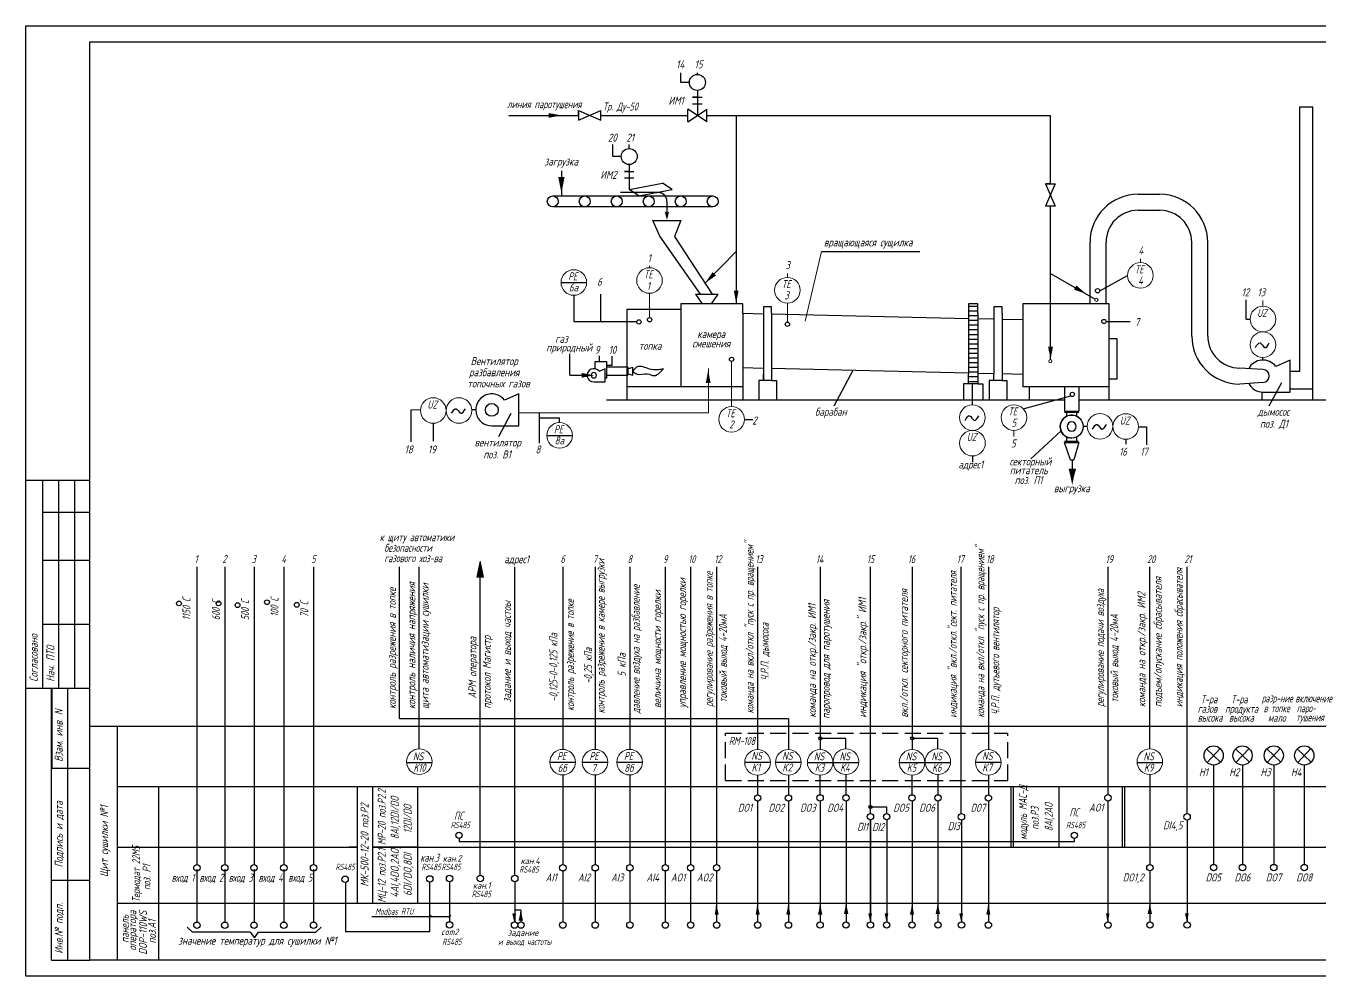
# Model space of a CAD drawing. Header units: millimetres. Extents: x 8 to 637, y -335 to -38.
# Drawn here: x 8.2 to 412.6, y -335.4 to -38.4 of the extents above; entities that cross this region are included whole.
import ezdxf

# ---------------------------------------------------------------- set-up
doc = ezdxf.new("R2010")
doc.units = ezdxf.units.MM
doc.linetypes.add('GOST2.303 4', pattern=[7, 5, -2, 0])
for name, color, linetype, lineweight in [('MAIN', 7, 'Continuous', 50), ('Основной', 7, 'Continuous', 50), ('тонкие', 7, 'Continuous', 20)]:
    doc.layers.add(name, color=color, linetype=linetype, lineweight=lineweight)
doc.layers.add('АСУТП', color=7, linetype='Continuous')
doc.styles.add('GOST тип А', font='GOST_A.TTF', dxfattribs={"oblique": 15})
doc.styles.add('ROMANC', font='GOST_A.TTF', dxfattribs={"height": 2.5})
doc.styles.get("Standard").update_dxf_attribs({"font": 'GOST_A.TTF', "oblique": 15})
doc.styles.add('АСУТП', font='GOST_A.TTF', dxfattribs={"oblique": 15})

msp = doc.modelspace()

# ---------------------------------------------------------------- hatches: boundary and pattern name
h = msp.add_hatch(color=256)
h.paths.add_polyline_path([(176.51, -85.59), (175.51, -85.59), (175.51, -90.59)])
h.paths.add_polyline_path([(175.51, -90.59), (175.51, -90.59), (175.51, -85.59), (174.51, -85.59)])
msp.add_hatch(color=0).paths.add_polyline_path([(209.18, -96.35), (208.47, -96.87), (207.76, -96.35), (208.47, -99.08)])
h = msp.add_hatch(color=256)
h.paths.add_polyline_path([(336.11, -176.93), (335.12, -176.93), (335.12, -181.93)])
h.paths.add_polyline_path([(335.11, -181.93), (335.12, -181.93), (335.12, -176.93), (334.11, -176.93)])
h = msp.add_hatch(color=256)
h.paths.add_polyline_path([(149.12, -210.69), (150.12, -210.69), (150.12, -205.7)])
h.paths.add_polyline_path([(150.12, -210.69), (151.12, -210.69), (150.12, -205.69), (150.12, -205.7)])
at = {"layer": 'тонкие', "linetype": 'Continuous', "lineweight": -3}
for color, points in [(0, [(171.49, -65.64), (171.49, -67.14), (175.49, -66.39)]), (7, [(222.72, -115.39), (223.78, -116.45), (220.42, -118.75)]), (7, [(222.72, -115.39), (223.78, -116.45), (220.42, -118.75)]), (7, [(229.36, -121.13), (230.86, -121.13), (230.11, -125.13)]), (0, [(336.39, -119.53), (335.64, -120.83), (339.48, -122.18)]), (7, [(327.58, -138.68), (329.08, -138.68), (328.33, -142.68)]), (0, [(181.79, -146.87), (181.79, -148.37), (185.79, -147.62)]), (7, [(220.61, -150.02), (222.11, -150.02), (221.36, -146.02)])]:
    msp.add_hatch(color=color, dxfattribs=at).paths.add_polyline_path(points)

# ---------------------------------------------------------------- linework, layer by layer
for p, q in [((8.2, -335.4), (8.2, -38.4)), ((8.2, -38.4), (637.12, -38.4)), ((8.2, -38.4), (637.12, -38.4)), ((212.82, -56.06), (212.82, -53.08)), ((217.98, -53.56), (217.98, -53.08)), ((191.52, -79.23), (191.52, -75.51)), ((196.68, -76.73), (196.68, -75.51)), ((175.38, -118.6), (183.38, -118.6)), ((179.45, -130.94), (179.45, -122.59)), ((187.82, -130.94), (187.82, -122.26)), ((389.43, -130.05), (389.43, -124.03)), ((187.82, -130.94), (179.45, -130.94)), ((199.04, -130.94), (187.82, -130.94)), ((389.43, -130.05), (390.67, -130.05)), ((187.41, -143.2), (187.41, -141.49)), ((394.67, -138.05), (394.67, -138.05)), ((189.61, -144.4), (191.34, -144.4)), ((191.34, -144.4), (191.34, -141.61)), ((328.33, -142.73), (328.33, -142.73)), ((394.67, -142.84), (394.67, -142.05)), ((303.92, -156.82), (303.92, -150.24)), ((319.79, -158.09), (334.65, -154.03)), ((390.03, -155.33), (424.68, -155.33)), ((128.41, -158.37), (128.41, -168.41)), ((168.68, -168.82), (168.68, -159.37)), ((168.68, -160.93), (174.86, -160.93)), ((174.86, -162.41), (174.86, -160.93)), ((232.67, -161.38), (235.26, -161.38)), ((135.46, -162.62), (135.46, -168.15)), ((322.21, -173.7), (331.62, -165.01)), ((351.82, -163.47), (351.82, -163.47)), ((170.92, -166.41), (178.92, -166.41)), ((303.93, -172.82), (303.93, -174.72)), ((124.95, -254.96), (124.95, -207.48)), ((131.1, -264.37), (131.1, -207.48)), ((160.93, -303.89), (160.93, -207.44)), ((272.05, -284.56), (272.05, -207.48)), ((150.15, -303.89), (150.15, -210.69)), ((246.43, -254.96), (124.95, -254.96)), ((381.47, -268.49), (377.1, -264.39)), ((381.33, -264.25), (377.23, -268.63)), ((390.5, -268.49), (386.12, -264.39)), ((390.36, -264.25), (386.25, -268.63)), ((400.26, -268.49), (395.89, -264.39)), ((400.12, -264.25), (396.02, -268.63)), ((409.79, -268.49), (405.42, -264.39)), ((409.65, -264.25), (405.55, -268.63)), ((171.88, -268.53), (179.88, -268.53)), ((181.99, -268.53), (189.99, -268.53)), ((192.8, -268.53), (200.8, -268.53)), ((232.78, -268.53), (240.78, -268.53)), ((242.38, -268.53), (250.38, -268.53)), ((304.86, -268.53), (312.86, -268.53)), ((379.29, -269.44), (379.29, -300.47)), ((388.31, -269.44), (388.31, -300.47)), ((398.08, -269.44), (398.08, -300.47)), ((407.61, -269.44), (407.61, -300.47)), ((316.01, -295.07), (316.01, -276.18)), ((316.74, -295.07), (316.74, -276.18)), ((331.07, -295.07), (331.07, -276.18)), ((350.84, -295.07), (350.84, -276.18)), ((351.56, -295.07), (351.56, -276.18)), ((256.32, -280.7), (256.32, -318.42)), ((264.43, -280.7), (264.43, -318.42)), ((272.06, -282.53), (277.11, -282.53)), ((277.11, -282.53), (277.11, -284.56)), ((285.05, -280.7), (285.05, -318.42)), ((293.15, -280.7), (293.15, -318.42)), ((272.05, -317.67), (272.05, -286.56)), ((272.05, -286.56), (272.05, -318.43)), ((277.14, -286.56), (277.14, -318.43)), ((370.99, -286.61), (370.99, -318.42)), ((36.72, -295.07), (111.64, -295.07)), ((106.85, -295.07), (111.64, -295.07)), ((111.64, -295.07), (109.14, -295.07)), ((130.55, -295.07), (116.43, -295.07)), ((116.43, -295.07), (437.3, -295.07)), ((143.51, -292.41), (143.51, -293.3)), ((143.51, -293.3), (335.78, -293.3)), ((335.78, -293.3), (335.77, -292.41)), ((359.37, -302.49), (359.37, -318.42)), ((108.02, -304.13), (108.02, -304.14)), ((108.02, -306.12), (108.02, -321.45)), ((134.41, -321.45), (134.41, -306.01)), ((140.55, -305.89), (140.55, -318.38)), ((160.93, -305.89), (160.93, -318.44)), ((162.86, -314.81), (160.93, -314.81)), ((116.23, -316.78), (140.55, -316.78)), ((134.78, -316.44), (134.09, -317.11)), ((140.92, -316.42), (140.23, -317.09)), ((58.57, -320.06), (60.28, -321.7)), ((78.24, -321.7), (60.28, -321.7)), ((78.24, -321.7), (79.59, -323.43)), ((79.59, -323.43), (80.84, -321.7)), ((80.84, -321.7), (98.74, -321.7)), ((100.44, -320.06), (98.74, -321.7)), ((108.02, -321.45), (134.41, -321.45)), ((637.12, -335.4), (8.2, -335.4))]:
    msp.add_line(p, q)
at = {"lineweight": 30}
for p, q in [((28.2, -330.4), (28.2, -43.4)), ((406.24, -63.72), (410.24, -63.72)), ((159.1, -66.39), (180.8, -66.39)), ((187.8, -66.39), (214.98, -66.39)), ((187.8, -66.39), (210.98, -66.39)), ((220.98, -66.39), (328.33, -66.39)), ((220.98, -66.39), (228.3, -66.39)), ((230.1, -66.39), (230.1, -125.05)), ((328.33, -87.75), (328.33, -66.39)), ((175.51, -83.67), (175.51, -91.62)), ((328.33, -139.95), (328.33, -94.75)), ((230.1, -108.95), (220.4, -118.81)), ((230.1, -108.95), (220.4, -118.81)), ((328.33, -115.83), (342.24, -123.78)), ((328.33, -142.73), (328.33, -135.9)), ((178.18, -147.59), (178.18, -140.93)), ((196.27, -145.06), (189.57, -145.06)), ((189.57, -145.06), (189.57, -147.62)), ((196.27, -145.06), (196.27, -147.62)), ((196.27, -145.56), (197.78, -145.06)), ((197.78, -147.62), (197.78, -145.06)), ((394.67, -145.84), (387.45, -145.34)), ((189.57, -147.62), (196.27, -147.62)), ((196.27, -147.12), (197.78, -147.62)), ((403.17, -146.35), (406.24, -146.35)), ((394.67, -149.84), (387.45, -150.34)), ((403.17, -151.88), (410.24, -151.88)), ((332.7, -158.81), (337.18, -158.81)), ((332.7, -159.12), (337.18, -159.12)), ((333.36, -159.12), (333.36, -160.4)), ((336.45, -159.12), (336.45, -160.37)), ((332.7, -168.23), (337.04, -168.23)), ((332.7, -168.63), (337.16, -168.63)), ((333.36, -166.85), (333.36, -168.23)), ((336.45, -166.88), (336.45, -168.23)), ((335.11, -173.99), (335.11, -181.04))]:
    msp.add_line(p, q, dxfattribs=at)
at = {"color": 7}
for p, q in [((215.48, -56.06), (212.82, -56.06)), ((194.18, -79.23), (191.52, -79.23))]:
    msp.add_line(p, q, dxfattribs=at)
at = {"color": 7, "lineweight": 30}
for p, q in [((214.98, -68.39), (214.98, -64.39)), ((217.98, -66.39), (214.98, -64.39)), ((217.98, -66.39), (220.98, -64.39)), ((220.98, -68.39), (220.98, -64.39)), ((214.98, -68.39), (217.98, -66.39)), ((220.98, -68.39), (217.98, -66.39)), ((196.68, -89.56), (207.1, -87.56)), ((210.1, -89.56), (207.1, -87.56)), ((199.68, -91.56), (196.68, -89.56)), ((199.68, -91.56), (210.1, -89.56))]:
    msp.add_line(p, q, dxfattribs=at)
at = {"color": 0, "lineweight": 30}
for p, q in [((172.79, -91.56), (222.79, -91.56)), ((222.79, -94.96), (172.79, -94.96))]:
    msp.add_line(p, q, dxfattribs=at)
at = {"color": 0}
for p, q in [((205.71, -90.5), (193.97, -90.5)), ((208.48, -93.26), (208.48, -98.43))]:
    msp.add_line(p, q, dxfattribs=at)
at = {"lineweight": -3}
for p, q in [((266.6, -146.11), (260.65, -157.24)), ((400.48, -149.92), (396.57, -157.24)), ((159.73, -159.51), (155.81, -166.83)), ((339.77, -163.64), (338.53, -163.64)), ((355.86, -163.75), (358.34, -163.75)), ((358.34, -163.75), (358.34, -169.3))]:
    msp.add_line(p, q, dxfattribs=at)
at = {"color": 0, "linetype": 'ByBlock'}
msp.add_line((351.83, -167.64), (351.83, -169.12), dxfattribs=at)
at = {"color": 0, "linetype": 'Continuous'}
for p, q in [((371.04, -284.61), (371.04, -207.48)), ((127.1, -268.61), (135.09, -268.61)), ((252.41, -268.61), (260.41, -268.61)), ((260.41, -268.61), (268.39, -268.61)), ((281.13, -268.61), (289.13, -268.61)), ((289.13, -268.61), (297.12, -268.61)), ((355.35, -268.61), (363.33, -268.61)), ((256.34, -278.79), (256.34, -272.61)), ((264.48, -278.79), (264.48, -272.37)), ((285.07, -278.79), (285.07, -272.61)), ((293.21, -278.79), (293.21, -272.37)), ((359.42, -300.58), (359.42, -272.37)), ((162.86, -317.54), (162.86, -315.4)), ((224, -313.67), (223.5, -316.17)), ((224.5, -316.17), (224, -313.67)), ((224.01, -315.69), (224.01, -313.55)), ((236.82, -313.67), (236.32, -316.17)), ((237.32, -316.17), (236.82, -313.67)), ((236.83, -315.69), (236.83, -313.55)), ((246.42, -313.67), (245.92, -316.17)), ((246.92, -316.17), (246.42, -313.67)), ((246.43, -315.69), (246.43, -313.55)), ((256.33, -313.62), (255.83, -316.12)), ((256.83, -316.12), (256.33, -313.62)), ((256.35, -315.64), (256.35, -313.5)), ((264.47, -313.38), (263.97, -315.88)), ((264.97, -315.88), (264.47, -313.38)), ((264.48, -315.4), (264.48, -313.26)), ((285.06, -313.62), (284.56, -316.12)), ((285.56, -316.12), (285.06, -313.62)), ((293.13, -313.38), (292.63, -315.88)), ((293.63, -315.88), (293.13, -313.38)), ((308.9, -313.67), (308.4, -316.17)), ((309.4, -316.17), (308.9, -313.67)), ((308.91, -315.69), (308.91, -313.55)), ((359.35, -313.38), (358.85, -315.88)), ((359.85, -315.88), (359.35, -313.38)), ((160.37, -315.83), (160.87, -318.33)), ((162.85, -315.52), (162.35, -318.02)), ((163.35, -318.02), (162.85, -315.52)), ((271.56, -315.82), (272.06, -318.32)), ((276.64, -315.82), (277.14, -318.32)), ((300, -315.82), (300.5, -318.32)), ((345.76, -315.83), (346.26, -318.33)), ((370.49, -315.82), (370.99, -318.32))]:
    msp.add_line(p, q, dxfattribs=at)
at = {"linetype": 'GOST2.303 4'}
for p, q in [((226.75, -259.51), (314.95, -259.51)), ((226.75, -274.26), (226.75, -259.51)), ((314.95, -274.26), (314.95, -259.51)), ((226.75, -274.26), (314.95, -274.26))]:
    msp.add_line(p, q, dxfattribs=at)
at = {"lineweight": 30}
msp.add_lwpolyline([(186.05, -145.59), (186.05, -143.27), (189.57, -143.27), (189.57, -148.54), (189.15, -148.54)], dxfattribs=at)
for centre, radius in [((343.02, -121.18), 0.669), ((199.71, -130.94), 0.669), ((203.06, -130.26), 0.669), ((246.12, -131.65), 0.669), ((345, -130.79), 0.669), ((228.67, -142.62), 0.669), ((335.14, -153.58), 0.669), ((379.28, -266.44), 3), ((388.31, -266.44), 3), ((398.07, -266.44), 3), ((407.6, -266.44), 3)]:
    msp.add_circle(centre, radius)
msp.add_circle((334.94, -163.63), 3.59, dxfattribs=at)
at = {"color": 0, "linetype": 'Continuous'}
for centre, radius in [((256.38, -261.07), 0.5), ((285.11, -261.07), 0.5), ((256.32, -279.7), 1), ((264.43, -279.7), 1), ((285.05, -279.7), 1), ((293.15, -279.7), 1), ((272.05, -285.56), 1), ((277.14, -285.56), 1), ((300.48, -285.62), 1), ((370.99, -285.61), 1), ((359.37, -301.49), 1), ((379.28, -301.47), 1), ((388.3, -301.47), 1), ((398.07, -301.47), 1), ((407.6, -301.47), 1), ((256.32, -319.42), 1), ((264.43, -319.42), 1), ((272.05, -319.43), 1), ((277.14, -319.43), 1), ((285.05, -319.42), 1), ((293.15, -319.42), 1), ((300.5, -319.42), 1), ((359.4, -319.42), 1), ((371.02, -319.42), 1)]:
    msp.add_circle(centre, radius, dxfattribs=at)
at = {"color": 7, "linetype": 'Continuous'}
for centre in [(236.82, -279.73), (246.43, -279.73), (308.91, -279.73), (346.26, -279.67), (143.51, -291.41), (335.77, -291.41), (61.63, -301.53), (70.32, -301.53), (79.46, -301.53), (88.77, -301.53), (98.06, -301.53), (175.95, -301.53), (186.06, -301.53), (196.91, -301.53), (207.97, -301.53), (215.88, -301.53), (224.01, -301.53), (107.92, -305.13), (134.37, -305.01), (140.55, -304.89), (150.15, -304.89), (160.93, -304.89), (61.63, -319.5), (70.32, -319.5), (79.46, -319.5), (88.77, -319.5), (98.06, -319.5), (140.55, -319.38), (160.87, -319.44), (162.88, -319.44), (175.95, -319.44), (186.06, -319.44), (196.91, -319.44), (207.97, -319.44), (215.88, -319.44), (224.01, -319.44), (236.82, -319.44), (246.43, -319.44), (308.91, -319.44), (346.26, -319.44)]:
    msp.add_circle(centre, 1, dxfattribs=at)
at = {"linetype": 'Continuous'}
msp.add_circle((272.08, -282.53), 0.509, dxfattribs=at)
at = {"color": 0}
msp.add_arc((205.71, -93.26), 2.77, 0, 90, dxfattribs=at)
at = {"color": 0, "linetype": 'ByBlock', "lineweight": -3}
for points in [[(392.36, -138.92), (393.8, -137.48), (395.24, -138.92), (396.68, -137.48)], [(141.19, -159.49), (142.62, -158.05), (144.07, -159.49), (145.51, -158.05)], [(301.61, -161.69), (303.05, -160.25), (304.49, -161.69), (305.93, -160.25)], [(341.46, -164.42), (342.89, -162.98), (344.33, -164.42), (345.77, -162.98)]]:
    msp.add_spline(points, degree=3, dxfattribs=at)
at = {"lineweight": -3}
msp.add_spline([(327.75, -139.97), (328.09, -139.76), (328.47, -140.04), (328.84, -139.79)], degree=3, dxfattribs=at)
for points in [[(197.78, -146.34), (199.61, -144.78), (200.9, -144.87), (202.88, -145.56), (205.87, -145.75), (207.43, -145.52)], [(197.78, -146.34), (199.15, -147.22), (202.33, -147.17), (204.44, -147.72), (206.28, -146.76), (207.43, -145.52)]]:
    msp.add_spline(points, degree=3)
at = {"color": 0, "linetype": 'Continuous'}
for points in [[(224.5, -316.17), (224, -313.67), (223.5, -316.17)], [(237.32, -316.17), (236.82, -313.67), (236.32, -316.17)], [(246.92, -316.17), (246.42, -313.67), (245.92, -316.17)], [(256.83, -316.12), (256.33, -313.62), (255.83, -316.12)], [(264.97, -315.88), (264.47, -313.38), (263.97, -315.88)], [(285.56, -316.12), (285.06, -313.62), (284.56, -316.12)], [(293.63, -315.88), (293.13, -313.38), (292.63, -315.88)], [(309.4, -316.17), (308.9, -313.67), (308.4, -316.17)], [(359.85, -315.88), (359.35, -313.38), (358.85, -315.88)], [(160.37, -315.83), (160.87, -318.33), (161.37, -315.83)], [(163.35, -318.02), (162.85, -315.52), (162.35, -318.02)], [(271.56, -315.82), (272.06, -318.32), (272.56, -315.82)], [(276.64, -315.82), (277.14, -318.32), (277.64, -315.82)], [(300, -315.82), (300.5, -318.32), (301, -315.82)], [(345.76, -315.83), (346.26, -318.33), (346.76, -315.83)], [(370.49, -315.82), (370.99, -318.32), (371.49, -315.82)]]:
    msp.add_solid(points, dxfattribs=at)
at = {"layer": 'MAIN', "color": 7, "linetype": 'Continuous', "lineweight": 30}
for p, q in [((206.22, -104.11), (204.1, -99.23)), ((204.1, -99.23), (212.85, -99.23)), ((204.1, -99.23), (212.85, -99.23)), ((206.22, -104.11), (204.1, -99.23)), ((204.1, -99.23), (212.85, -99.23)), ((212.85, -99.23), (210.85, -104.23)), ((212.85, -99.23), (210.85, -104.23)), ((218.97, -122.27), (206.22, -104.11)), ((218.97, -122.27), (206.22, -104.11)), ((210.85, -104.23), (222.6, -122.27)), ((210.85, -104.23), (222.6, -122.27)), ((212.82, -125.24), (212.82, -151.24)), ((403.17, -142.84), (398.67, -144.84)), ((403.17, -152.84), (403.17, -142.84)), ((162.25, -153.42), (157.75, -155.42)), ((162.25, -163.42), (162.25, -153.42)), ((332.7, -151.27), (332.7, -158.81)), ((337.13, -151.27), (337.13, -158.81)), ((394.67, -152.84), (403.17, -152.84)), ((153.75, -163.42), (162.25, -163.42)), ((334.57, -174), (332.7, -168.63)), ((337.16, -168.63), (335.57, -174)), ((334.57, -174), (335.58, -174)), ((8.18, -180.41), (28.18, -180.41)), ((13.38, -180.41), (13.38, -245.41)), ((18.38, -180.41), (18.38, -245.41)), ((23.38, -180.41), (23.38, -245.41)), ((13.38, -190.41), (28.18, -190.41)), ((13.38, -205.41), (28.18, -205.41)), ((13.38, -225.41), (28.18, -225.41)), ((8.18, -245.41), (28.18, -245.41)), ((21.18, -245.42), (21.18, -330.42)), ((16.18, -270.42), (28.18, -270.42)), ((16.18, -330.42), (16.18, -270.42)), ((16.18, -305.42), (28.18, -305.42)), ((16.18, -330.42), (28.18, -330.42))]:
    msp.add_line(p, q, dxfattribs=at)
at = {"layer": 'MAIN', "color": 7, "linetype": 'Continuous', "lineweight": -3}
for p, q in [((343.69, -121.18), (352.41, -116.43)), ((212.82, -130.15), (212.82, -133.4)), ((345.67, -130.79), (353.23, -130.79)), ((212.82, -134.9), (212.82, -138.15)), ((212.82, -139.65), (212.82, -142.9)), ((212.82, -144.77), (212.82, -148.02)), ((212.82, -149.9), (212.82, -151.24)), ((189.63, -155.24), (332.7, -155.24)), ((337.2, -155.33), (390.03, -155.33)), ((148.75, -158.42), (147.61, -158.42)), ((61.63, -207.44), (61.63, -300.53)), ((70.32, -207.44), (70.32, -300.53)), ((79.46, -207.44), (79.46, -300.53)), ((88.77, -207.44), (88.77, -300.53)), ((98.06, -207.44), (98.06, -300.53)), ((175.95, -207.44), (175.95, -264.53)), ((186.06, -207.44), (186.06, -264.53)), ((196.91, -207.47), (196.91, -264.53)), ((207.97, -207.47), (207.97, -274.49)), ((215.88, -207.47), (215.88, -274.49)), ((224.01, -207.47), (224.01, -274.49)), ((236.82, -207.47), (236.82, -264.6)), ((256.39, -207.48), (256.39, -264.6)), ((285.11, -207.48), (285.11, -264.6)), ((300.33, -207.48), (300.33, -284.62)), ((308.91, -207.47), (308.91, -264.6)), ((346.26, -207.47), (346.26, -274.49)), ((346.26, -253.86), (346.26, -278.67)), ((28.2, -257.29), (437.3, -257.29)), ((36.72, -257.29), (36.72, -330.4)), ((246.43, -254.96), (246.43, -264.6)), ((175.95, -272.53), (175.95, -300.53)), ((186.06, -272.53), (186.06, -300.53)), ((196.91, -272.52), (196.91, -274.49)), ((196.91, -272.6), (196.91, -300.53)), ((207.97, -272.6), (207.97, -300.53)), ((215.88, -272.6), (215.88, -300.53)), ((224.01, -272.6), (224.01, -300.53)), ((236.82, -272.6), (236.82, -278.73)), ((246.43, -272.6), (246.43, -278.73)), ((308.91, -272.6), (308.91, -278.73)), ((36.72, -276.18), (437.3, -276.18)), ((49.61, -276.18), (49.61, -330.4)), ((111.64, -276.18), (111.64, -312.52)), ((116.43, -276.18), (116.43, -312.52)), ((130.55, -276.18), (130.55, -312.52)), ((236.82, -280.73), (236.82, -318.44)), ((246.43, -280.73), (246.43, -318.44)), ((308.91, -280.73), (308.91, -318.44)), ((346.26, -280.67), (346.26, -318.44)), ((300.5, -286.62), (300.5, -318.42)), ((61.63, -302.01), (61.63, -318.5)), ((70.32, -302.01), (70.32, -318.5)), ((79.46, -302.01), (79.46, -318.5)), ((88.77, -302.01), (88.77, -318.5)), ((98.06, -302.01), (98.06, -318.5)), ((175.95, -302.53), (175.95, -318.44)), ((186.06, -302.53), (186.06, -318.44)), ((196.91, -302.53), (196.91, -318.44)), ((207.97, -302.53), (207.97, -318.44)), ((215.88, -302.53), (215.88, -318.44)), ((224.01, -302.53), (224.01, -318.44)), ((36.72, -312.55), (437.3, -312.55)), ((162.86, -314.81), (162.86, -318.44))]:
    msp.add_line(p, q, dxfattribs=at)
at = {"layer": 'MAIN', "color": 0, "linetype": 'Continuous', "lineweight": 30}
for p, q in [((189.15, -145.54), (187.28, -146.38)), ((189.15, -149.7), (189.15, -145.54)), ((178.18, -147.59), (182.16, -147.59)), ((185.62, -149.7), (189.15, -149.7))]:
    msp.add_line(p, q, dxfattribs=at)
at = {"layer": 'MAIN', "color": 7, "linetype": 'Continuous', "lineweight": 40}
msp.add_line((16.18, -245.42), (16.18, -270.42), dxfattribs=at)
at = {"layer": 'MAIN', "color": 7, "linetype": 'Continuous', "lineweight": 30}
msp.add_lwpolyline([(28.2, -330.4), (28.2, -43.4), (632.12, -43.4), (632.12, -330.4)], close=True, dxfattribs=at)
at = {"layer": 'MAIN', "color": 0, "linetype": 'Continuous', "lineweight": 30}
for centre in [(172.79, -93.26), (182.79, -93.26), (192.79, -93.26), (202.79, -93.26), (212.79, -93.26), (222.79, -93.26)]:
    msp.add_circle(centre, 1.7, dxfattribs=at)
at = {"layer": 'MAIN', "color": 7, "linetype": 'Continuous', "lineweight": 30}
msp.add_circle((153.75, -158.42), 2, dxfattribs=at)
at = {"layer": 'MAIN', "color": 7, "linetype": 'Continuous', "lineweight": -3}
for centre in [(56.01, -218.92), (68.38, -218.92), (83.52, -218.54), (74.33, -219.46), (92.81, -219.35)]:
    msp.add_circle(centre, 0.75, dxfattribs=at)
at = {"layer": 'MAIN', "color": 0, "linetype": 'Continuous', "lineweight": 30}
for centre, radius, start, end in [((185.62, -147.62), 2.08, 36.8699, 270), ((185.62, -147.62), 0.832, 0, 180), ((185.62, -147.62), 0.832, 180, 0), ((334.94, -163.63), 3.59, 36.8699, 270), ((334.94, -163.63), 1.44, 0, 180), ((334.94, -163.63), 1.44, 180, 0)]:
    msp.add_arc(centre, radius, start, end, dxfattribs=at)
at = {"layer": 'MAIN', "color": 7, "linetype": 'Continuous', "lineweight": 30}
for centre, radius, start, end in [((394.67, -147.84), 5, 36.8699, 152.52), ((394.67, -147.84), 2, 270, 90), ((153.75, -158.42), 5, 36.8699, 270), ((394.67, -147.84), 5, 207.48, 270)]:
    msp.add_arc(centre, radius, start, end, dxfattribs=at)
at = {"layer": 'Основной', "color": 0, "lineweight": -3}
for p, q in [((359.34, -264.37), (359.34, -207.48)), ((264.4, -261.11), (256.36, -261.11)), ((264.4, -264.37), (264.4, -261.11)), ((293.12, -261.11), (285.09, -261.11)), ((293.12, -264.37), (293.12, -261.11))]:
    msp.add_line(p, q, dxfattribs=at)
at = {"layer": 'тонкие', "color": 7, "linetype": 'Continuous', "lineweight": 30}
for p, q in [((217.98, -58.56), (217.98, -66.39)), ((216.48, -60.73), (219.48, -60.73)), ((217.98, -60.73), (216.48, -60.73)), ((216.48, -62.73), (219.48, -62.73)), ((406.24, -146.35), (406.24, -63.72)), ((410.24, -155.33), (410.24, -63.72)), ((180.8, -66.39), (180.8, -64.89)), ((180.8, -64.89), (180.8, -67.89)), ((180.8, -64.89), (187.8, -67.89)), ((180.8, -67.89), (187.8, -64.89)), ((187.8, -67.89), (187.8, -64.89)), ((195.18, -83.9), (198.18, -83.9)), ((196.68, -83.9), (195.18, -83.9)), ((196.68, -81.73), (196.68, -89.56)), ((195.18, -85.9), (198.18, -85.9)), ((328.3, -87.75), (326.8, -87.75)), ((326.8, -87.75), (329.8, -87.75)), ((326.8, -87.75), (329.8, -94.75)), ((329.8, -87.75), (326.8, -94.75)), ((355.66, -91.05), (362.45, -91.05)), ((329.8, -94.75), (326.8, -94.75)), ((355.66, -96.05), (362.45, -96.05)), ((340.66, -125.24), (340.66, -106.05)), ((345.66, -125.24), (345.66, -106.05)), ((372.45, -135.34), (372.45, -106.05)), ((377.45, -135.34), (377.45, -106.05)), ((232.16, -125.24), (212.82, -125.24)), ((217.44, -122.24), (219.44, -125.24)), ((217.44, -122.24), (224.44, -122.24)), ((217.44, -122.24), (219.44, -125.24)), ((217.44, -122.24), (224.44, -122.24)), ((222.44, -125.24), (224.44, -122.24)), ((222.44, -125.24), (224.44, -122.24)), ((232.16, -128.24), (232.16, -125.24)), ((302.66, -125.24), (302.66, -128.24)), ((305.66, -125.24), (302.66, -125.24)), ((305.66, -128.24), (305.66, -125.24)), ((319.66, -125.24), (319.66, -151.24)), ((346.66, -125.24), (319.66, -125.24)), ((346.66, -151.24), (346.66, -125.24)), ((195.91, -127.09), (195.91, -155.24)), ((212.82, -127.09), (195.91, -127.09)), ((238.66, -128.47), (232.1, -128.32)), ((232.16, -128.24), (232.16, -155.24)), ((238.66, -126.24), (238.66, -128.24)), ((241.16, -126.24), (238.66, -126.24)), ((238.66, -128.24), (238.66, -149.24)), ((241.16, -128.24), (241.16, -126.24)), ((241.16, -128.24), (241.16, -149.24)), ((302.66, -129.93), (241.16, -128.52)), ((302.66, -125.99), (305.66, -125.99)), ((302.66, -127.46), (305.66, -127.46)), ((302.66, -128.24), (302.66, -147.24)), ((302.66, -128.93), (305.66, -128.93)), ((305.66, -128.24), (305.66, -147.24)), ((310.66, -126.24), (310.66, -128.24)), ((313.16, -126.24), (310.66, -126.24)), ((310.66, -128.24), (310.66, -147.24)), ((313.16, -128.24), (313.16, -126.24)), ((313.16, -128.24), (313.16, -147.24)), ((302.66, -130.4), (305.66, -130.4)), ((302.66, -131.87), (305.66, -131.87)), ((302.66, -133.34), (305.66, -133.34)), ((310.66, -130.11), (305.66, -130)), ((319.6, -130.32), (313.16, -130.17)), ((302.66, -134.81), (305.66, -134.81)), ((302.66, -136.28), (305.66, -136.28)), ((349.16, -136.24), (346.66, -136.24)), ((349.16, -148.74), (349.16, -136.24)), ((302.66, -137.75), (305.66, -137.75)), ((302.66, -139.22), (305.66, -139.22)), ((302.66, -140.69), (305.66, -140.69)), ((238.66, -145.47), (232.1, -145.32)), ((302.66, -146.93), (241.16, -145.52)), ((302.66, -142.16), (305.66, -142.16)), ((302.66, -143.63), (305.66, -143.63)), ((302.66, -145.1), (305.66, -145.1)), ((237.16, -149.24), (237.16, -155.24)), ((238.66, -149.24), (237.16, -149.24)), ((241.16, -149.24), (238.66, -149.24)), ((241.16, -149.24), (242.66, -149.24)), ((242.66, -149.24), (242.66, -155.24)), ((302.66, -146.57), (305.66, -146.57)), ((302.66, -150.24), (302.66, -147.24)), ((302.66, -148.04), (305.66, -148.04)), ((302.66, -149.51), (305.66, -149.51)), ((310.66, -147.11), (305.66, -147)), ((305.66, -147.24), (305.66, -150.24)), ((309.16, -149.24), (309.16, -155.24)), ((310.66, -149.24), (309.16, -149.24)), ((310.66, -149.24), (310.66, -147.24)), ((313.16, -149.24), (310.66, -149.24)), ((319.6, -147.32), (313.16, -147.17)), ((313.16, -147.24), (313.16, -149.24)), ((313.16, -149.24), (314.66, -149.24)), ((314.66, -149.24), (314.66, -155.24)), ((346.66, -148.74), (349.16, -148.74)), ((232.16, -151.24), (195.91, -151.24)), ((301.16, -150.24), (301.16, -155.24)), ((302.66, -150.24), (301.16, -150.24)), ((305.66, -150.24), (302.66, -150.24)), ((305.66, -150.24), (307.16, -150.24)), ((307.16, -150.24), (307.16, -155.24)), ((346.66, -151.24), (319.66, -151.24)), ((321.79, -155.24), (321.79, -151.24)), ((346.66, -155.24), (346.66, -151.24)), ((394.43, -155.33), (394.43, -152.88))]:
    msp.add_line(p, q, dxfattribs=at)
at = {"layer": 'тонкие', "color": 7, "linetype": 'Continuous'}
for p, q in [((256.76, -108.91), (251.62, -130.67)), ((356.41, -112.4), (356.41, -111.16)), ((203.04, -113.82), (203.04, -113.38)), ((203.04, -113.82), (203.04, -113.98)), ((246.12, -117.02), (246.12, -115.78)), ((203.04, -121.98), (203.04, -129.59)), ((246.12, -125.02), (246.12, -130.98)), ((394.67, -126.05), (394.67, -124.26)), ((221.41, -145.53), (221.41, -159.37)), ((228.67, -157.38), (228.67, -143.28)), ((131.45, -158.37), (128.41, -158.37)), ((162.25, -159.37), (221.41, -159.37)), ((316.88, -164.82), (316.88, -166.7)), ((335.11, -176.93), (334.11, -176.93)), ((335.11, -180.62), (334.11, -176.93)), ((335.11, -180.62), (336.11, -176.93)), ((336.11, -176.93), (335.11, -176.93)), ((150.12, -205.69), (149.12, -210.69)), ((150.12, -205.69), (151.12, -210.69)), ((149.12, -210.69), (150.12, -210.69)), ((150.12, -210.69), (151.12, -210.69))]:
    msp.add_line(p, q, dxfattribs=at)
at = {"layer": 'тонкие', "color": 7, "linetype": 'Continuous', "lineweight": -3}
for p, q in [((256.76, -108.91), (287.5, -108.91)), ((238.66, -149.24), (238.66, -147.24)), ((241.16, -147.24), (241.16, -149.24))]:
    msp.add_line(p, q, dxfattribs=at)
at = {"layer": 'тонкие', "color": 0, "linetype": 'Continuous', "lineweight": 30}
msp.add_line((195.91, -147.62), (195.91, -155.24), dxfattribs=at)
at = {"layer": 'тонкие', "color": 7, "linetype": 'Continuous', "lineweight": 30}
for centre in [(217.98, -56.06), (196.68, -79.23)]:
    msp.add_circle(centre, 2.5, dxfattribs=at)
at = {"layer": 'тонкие', "color": 7, "linetype": 'Continuous'}
for centre, radius in [((356.41, -116.4), 4), ((179.38, -118.6), 4), ((203.02, -117.98), 4), ((246.12, -121.02), 4), ((342.67, -124.03), 0.5), ((394.67, -130.05), 4), ((394.67, -138.05), 4), ((328.28, -143.21), 0.5), ((135.46, -158.62), 4), ((143.5, -158.62), 4), ((228.67, -161.38), 4), ((303.92, -160.82), 4), ((316.88, -160.82), 4), ((343.77, -163.55), 4), ((351.82, -163.62), 4), ((174.92, -166.41), 4), ((303.93, -168.82), 4), ((131.1, -268.37), 4), ((175.88, -268.53), 4), ((185.99, -268.53), 4), ((196.8, -268.53), 4), ((236.78, -268.61), 4), ((246.38, -268.61), 4), ((256.34, -268.61), 4), ((264.4, -268.37), 4), ((285.07, -268.61), 4), ((293.12, -268.37), 4), ((308.86, -268.61), 4), ((359.34, -268.37), 4)]:
    msp.add_circle(centre, radius, dxfattribs=at)
at = {"layer": 'тонкие', "color": 7, "linetype": 'Continuous', "lineweight": 30}
for centre, radius, start, end in [((355.66, -106.05), 15, 90, 180), ((362.45, -106.05), 15, 0, 90), ((355.66, -106.05), 10, 90, 180), ((362.45, -106.05), 10, 0, 90), ((387.45, -135.34), 15, 180, 270), ((387.45, -135.34), 10, 180, 270)]:
    msp.add_arc(centre, radius, start, end, dxfattribs=at)

# ---------------------------------------------------------------- texts
at = {"color": 7, "linetype": 'Continuous', "oblique": 15}
for s, width, p in [('к щиту автоматики', 0.8, (118.74, -199.46)), ('безопасности', 0.8, (120.15, -202.79)), ('газового хоз-ва', 0.8, (120.15, -206.03)), ('  Т-ра ', 0.8, (372.88, -250.13)), ('  Т-ра ', 0.8, (382.37, -250.13)), ('разр-ние', 0.7, (394.29, -249.82)), ('включение', 0.7, (404.8, -249.82)), ('газов', 0.8, (374.29, -253.08)), ('высока', 0.8, (374.29, -255.87)), ('продукта', 0.8, (382.85, -253.08)), ('высока', 0.8, (384.08, -255.87)), ('в топке ', 0.7, (394.9, -252.92)), (' мало', 0.8, (395.06, -255.91)), ('паро-', 0.7, (405.24, -252.92)), ('тушения', 0.7, (405.01, -255.76))]:
    msp.add_text(s, height=2.5, dxfattribs=dict(at, width=width)).set_placement(p)
at = {"color": 7, "linetype": 'Continuous', "oblique": 15, "width": 0.9}
for s, p in [('индикация "вкл./откл."сект. питателя ', (299.02, -254.69)), ('индикация положения сбрасывателя ', (369.59, -251.33))]:
    msp.add_text(s, height=2.5, rotation=90, dxfattribs=at).set_placement(p)
at = {"color": 7, "linetype": 'Continuous', "oblique": 15}
for s, p in [('контроль разрежения в топке ', (123.78, -251.9)), ('контроль наличия напряжения', (129.87, -251.9)), ('щита автоматизации сушилки', (134.03, -251.9)), ('вкл./откл. секторного питателя', (283.75, -254.6)), ('подъем/опускание сбрасывателя', (363.08, -251.33)), ('паропровод для паротушения', (259.32, -255)), ('индикация "откр./закр." ИМ1', (270.77, -254.61)), ('команда на откр./закр. ИМ2 ', (357.97, -251.33)), ('команда на откр./закр. ИМ1 ', (255.02, -254.6))]:
    msp.add_text(s, height=2.5, rotation=90, dxfattribs=at).set_placement(p)
at = {"color": 0, "linetype": 'Continuous', "style": 'GOST тип А', "oblique": 15}
for p in [(129.08, -267.96), (254.34, -267.96), (262.38, -267.96), (283.07, -267.96), (291.1, -267.96), (357.32, -267.96)]:
    msp.add_text('NS', height=2.5, dxfattribs=at).set_placement(p)
at = {"color": 0, "linetype": 'Continuous', "oblique": 15}
for s, p in [('NS', (234.84, -267.8)), ('NS', (244.44, -267.8)), ('NS', (306.92, -267.8)), ('DI4,5', (363.49, -289.51)), ('DI1', (267.9, -289.98)), ('DI2', (272.57, -290.05)), ('DI3', (296.19, -289.79)), ('DО5', (376.78, -305.8)), ('DO6', (385.81, -305.8)), ('DO7', (395.57, -305.8)), ('DO8', (405.1, -305.8))]:
    msp.add_text(s, height=2.5, dxfattribs=at).set_placement(p)
at = {"color": 0, "linetype": 'Continuous', "style": 'GOST тип А', "oblique": 15, "width": 0.9}
for s, p in [('K10', (129.28, -271.5)), ('K3', (254.7, -271.5)), ('K4', (262.58, -271.5)), ('K5', (283.42, -271.5)), ('K6', (291.31, -271.5)), ('K9', (357.52, -271.5))]:
    msp.add_text(s, height=2.5, dxfattribs=at).set_placement(p)
at = {"linetype": 'Continuous', "oblique": 15}
for s, p in [('Н1', (374.69, -272.92)), ('Н2', (384.12, -272.92)), ('Н3', (393.89, -272.92)), ('Н4', (403.42, -272.92))]:
    msp.add_text(s, height=2.5, dxfattribs=at).set_placement(p)
at = {"color": 0, "linetype": 'Continuous', "oblique": 15, "width": 0.8}
msp.add_text('Modbas RTU', height=2, dxfattribs=at).set_placement((117.31, -316.19))
at = {"layer": 'MAIN', "color": 7, "linetype": 'Continuous', "lineweight": -3, "style": 'ROMANC', "oblique": 15}
for s, p in [('разбавления ', (146.64, -147.92)), ('Вентилятор ', (147.14, -144.42)), ('топочных газов', (146.14, -151.42))]:
    msp.add_text(s, height=2.5, dxfattribs=at).set_placement(p)
at = {"layer": 'MAIN', "color": 7, "linetype": 'Continuous', "lineweight": -3, "oblique": 15}
for s, p in [('дымосос', (393.04, -160.27)), ('вентилятор', (148.36, -169.86)), ('секторный ', (315.49, -175.79)), ('питатель', (315.59, -178.54))]:
    msp.add_text(s, height=2.5, dxfattribs=at).set_placement(p)
for s, p in [('Согласовано', (11.86, -243.41)), ('Нач. ПТО', (17.11, -243.41)), ('Взам. инв. N', (19.66, -268.42)), ('Подпись и дата', (19.71, -301.42)), ('Щит сушилки №1', (33.87, -304.43)), ('Инв.№ подп.', (19.71, -328.42))]:
    msp.add_text(s, height=2.5, rotation=90, dxfattribs=at).set_placement(p)
at = {"layer": 'MAIN', "color": 7, "linetype": 'Continuous', "lineweight": -3, "style": 'GOST тип А', "oblique": 15}
for s, width, p in [('МР-20 поз.Р2.2', 0.9, (120.62, -294.42)), ('модуль МАС-Д', 0.85, (320.93, -292.82)), ('8AI,12DI/DO', 0.9, (124.67, -292.65)), ('12DI/DО', 0.9, (128.7, -290.77)), ('поз.Р3', 0.9, (324.67, -289.68)), ('8AI,2AO', 0.9, (329, -290.16)), ('МЦ-12 поз.Р2.1', 0.9, (120.62, -312.45))]:
    msp.add_text(s, height=2.5, rotation=90, dxfattribs=dict(at, width=width)).set_placement(p)
for s, p in [('МК-500-12-20 поз.Р2', (115.24, -307.46)), ('4AI,4DO,2AO,', (124.67, -310.86)), ('6DI/DO,8DI', (128.7, -310.36))]:
    msp.add_text(s, height=2.5, rotation=90, dxfattribs=at).set_placement(p)
at = {"layer": 'АСУТП', "color": 0, "linetype": 'Continuous', "style": 'АСУТП', "oblique": 15}
msp.add_text('значение температур для сушилки №1 ', height=2.5, dxfattribs=at).set_placement((55.78, -325.57))
at = {"layer": 'тонкие', "color": 0, "linetype": 'Continuous', "oblique": 15}
for s, p in [('14', (211.36, -51.67)), ('15', (217.1, -51.67)), ('20', (190.05, -74.59)), ('21', (195.8, -74.59))]:
    msp.add_text(s, height=2.5, dxfattribs=at).set_placement(p)
at = {"layer": 'тонкие', "color": 7, "linetype": 'Continuous', "oblique": 15}
for s, height, p in [('ИМ1', 2.5, (208.95, -63.04)), ('ИМ2', 2.5, (187.64, -86.21)), ('вращающаяся сущилка', 2.5, (257.49, -107.31)), ('4', 2.5, (355.78, -109.82)), ('1', 2.5, (202.44, -112.26)), ('3', 2.5, (245.49, -114.44)), ('6', 2.5, (186.65, -119.64)), ('4', 2.5, (355.66, -119.25)), ('6а', 2.5, (177.83, -121.42)), ('1', 2.5, (202.17, -120.97)), ('12', 2.5, (388.01, -122.92)), ('13', 2.5, (392.98, -122.92)), ('3', 2.5, (245.16, -123.85)), ('7', 2.5, (354.65, -132.24)), ('смешения', 2.5, (216.41, -138.91)), ('камера', 2.5, (217.94, -135.96)), ('9', 2.5, (185.92, -140.91)), ('10', 2.5, (190.25, -140.91)), ('топка ', 2.5, (199.69, -139.65)), ('2', 2.5, (227.91, -164.23)), ('2', 2.5, (235.12, -163)), ('барабан', 2.5, (254.75, -160.27)), ('5', 2.5, (316.12, -163.68)), ('поз. Д1', 2.5, (393.74, -164.01)), ('18', 2.5, (126.49, -172.04)), ('19', 2.5, (133.8, -172.04)), ('8', 2.5, (167.41, -172.04)), ('8а', 2.5, (173.37, -169.24)), ('5', 2.5, (315.96, -170.15)), ('поз. В1', 2.5, (151.11, -173.6)), ('адрес1', 2.5, (299.53, -176.74)), ('поз. П1', 2.5, (317.1, -181.59)), ('адрес1', 2.5, (157.62, -206.35)), ('6б', 2.5, (174.33, -271.61)), ('7', 2.5, (184.86, -271.61)), ('8б', 2.5, (195.13, -271.61)), ('K1', 2.5, (234.91, -271.43)), ('K2', 2.5, (244.52, -271.43)), ('K7', 2.5, (306.99, -271.43)), ('DO1', 2.5, (230.62, -284.03)), ('DO2', 2.5, (240.22, -284.03)), ('DO3', 2.5, (250.07, -284.02)), ('DO4', 2.5, (258.56, -284.02)), ('DO5', 2.5, (279.18, -284.02)), ('DO6', 2.5, (287.29, -284.02)), ('AO1', 2.5, (340.35, -283.97)), ('кан.2', 2, (138.44, -299.62)), ('кан.4', 2, (162.77, -300.38)), ('кан.1', 2, (147.88, -308.05)), ('AI1', 2.5, (170.59, -305.82)), ('AI2', 2.5, (180.63, -305.82)), ('AI3', 2.5, (190.99, -305.82)), ('AI4', 2.5, (202.05, -305.82)), ('AO1', 2.5, (209.68, -305.82)), ('AO2', 2.5, (217.8, -305.82)), ('DO1,2', 2.5, (350.88, -305.81)), ('com2', 2, (137.9, -322.59)), ('задание ', 2, (158.75, -322.83))]:
    msp.add_text(s, height=height, dxfattribs=at).set_placement(p)
for s, height, width, p in [('линия паротушения', 2.5, 0.8, (158.51, -64.13)), ('Тр. Ду-50', 2.5, 0.8, (188.46, -64.85)), ('РE', 2.5, 0.8, (177.62, -117.94)), ('TE', 2.5, 0.8, (201.22, -117.32)), ('TE', 2.5, 0.8, (354.61, -115.74)), ('TE', 2.5, 0.8, (244.32, -120.37)), ('UZ', 2.5, 0.8, (392.86, -129.39)), ('UZ', 2.5, 0.8, (133.62, -158.02)), ('TE', 2.5, 0.8, (315.07, -160.17)), ('TE', 2.5, 0.8, (226.86, -160.72)), ('UZ', 2.5, 0.8, (349.98, -163.02)), ('РE', 2.5, 0.8, (173.16, -165.76)), ('UZ', 2.5, 0.8, (302.12, -168.16)), ('16', 2.5, 0.8, (349.82, -172.72)), ('17', 2.5, 0.8, (356.4, -172.72)), ('1', 2.5, 0.8, (60.88, -206.29)), ('2', 2.5, 0.8, (69.57, -206.29)), ('3', 2.5, 0.8, (78.71, -206.29)), ('4', 2.5, 0.8, (88.02, -206.29)), ('5', 2.5, 0.8, (97.31, -206.29)), ('6', 2.5, 0.8, (175.2, -206.29)), ('7', 2.5, 0.8, (185.31, -206.29)), ('8', 2.5, 0.8, (196.16, -206.33)), ('9', 2.5, 0.8, (207.22, -206.33)), ('10', 2.5, 0.8, (215.13, -206.33)), ('12', 2.5, 0.8, (223.26, -206.33)), ('13', 2.5, 0.8, (236.08, -206.33)), ('14', 2.5, 0.8, (255, -206.33)), ('15', 2.5, 0.8, (270.92, -206.33)), ('16', 2.5, 0.8, (283.73, -206.33)), ('17', 2.5, 0.8, (299, -206.33)), ('18', 2.5, 0.8, (308.16, -206.33)), ('19', 2.5, 0.8, (345.51, -206.33)), ('20', 2.5, 0.8, (358.5, -206.33)), ('21', 2.5, 0.8, (370.12, -206.33)), ('RM-108', 2.5, 0.8, (227.81, -263.14)), ('РE', 2.5, 0.8, (174.12, -267.87)), ('РE', 2.5, 0.8, (184.23, -267.87)), ('РE', 2.5, 0.8, (195.04, -267.87)), ('DO7', 2.5, 0.9, (303.37, -284.03)), ('ПС', 2.5, 0.8, (334.21, -285.47)), ('ПС', 2.5, 0.8, (141.95, -286.5)), ('RS485', 2, 0.8, (140.9, -289.17)), ('RS485', 2, 0.8, (333.16, -289.17)), ('кан.3', 2.5, 0.8, (131.42, -299.63)), ('RS485', 2, 0.8, (104.91, -302.29)), ('RS485', 2, 0.8, (131.75, -302.29)), ('RS485', 2, 0.8, (138.02, -302.29)), ('RS485', 2, 0.8, (162.35, -303.06)), ('вход 1', 2.5, 0.8, (53.71, -305.88)), ('вход 2', 2.5, 0.8, (62.4, -305.88)), ('вход 3', 2.5, 0.8, (71.54, -305.88)), ('вход 4', 2.5, 0.8, (80.85, -305.88)), ('вход 5', 2.5, 0.8, (90.14, -305.88)), ('RS485', 2, 0.8, (147.47, -310.73)), ('RS485', 2, 0.8, (138.26, -325.66)), ('и выход частоты', 2, 0.8, (155.73, -325.66))]:
    msp.add_text(s, height=height, dxfattribs=dict(at, width=width)).set_placement(p)
at = {"layer": 'тонкие', "color": 7, "linetype": 'Continuous', "lineweight": -3, "oblique": 15}
for s, p in [('загрузка', (170.2, -82.05)), ('выгрузка', (329.37, -184.16))]:
    msp.add_text(s, height=2.5, dxfattribs=at).set_placement(p)
at = {"layer": 'тонкие', "color": 0, "linetype": 'Continuous', "lineweight": -3, "style": 'ROMANC', "oblique": 15}
for s, p in [('газ ', (173.55, -137.47)), ('природный', (170.77, -140.16))]:
    msp.add_text(s, height=2.5, dxfattribs=at).set_placement(p)
at = {"layer": 'тонкие', "color": 7, "linetype": 'Continuous', "oblique": 15}
for s, width, p in [('команда на вкл/откл "пуск с пр. вращением\'\' ', 0.8, (235.55, -253.28)), ('регулирование разрежения в топке', 0.9, (222.8, -251.24)), ('команда на вкл/откл "пуск с пр. вращением\'\' ', 0.8, (307.63, -254.61)), ('контроль разрежение в камере выгрузки', 0.8, (189.02, -253.27)), ('1150 C', 0.8, (59.61, -224.19)), ('600 C', 0.8, (68.8, -224.19)), ('500 C', 0.8, (77.94, -224.19)), ('100 C', 0.8, (87.12, -223.07)), ('70 C', 0.8, (96.42, -223.28)), ('давление воздуха на разбавление', 0.8, (199.98, -253.27)), ('регулирование подачи воздуха', 0.9, (345.05, -251.24)), ('контроль разрежение в топке', 0.8, (179.44, -252.51)), (' Ч.Р.П. дутьевого вентилятор ', 0.9, (312.32, -254.92)), ('токовый выход 4-20мА', 0.9, (227.23, -249.91)), (' Ч.Р.П. дымососа', 0.9, (240.24, -244.17)), ('токовый выход 4-20мА', 0.9, (349.48, -249.91)), ('-0,125-0-0,125 кПа', 0.8, (174.25, -249.57)), ('-0,25 кПа', 0.8, (185.07, -243.96)), ('Термодат 22М5', 0.8, (43.88, -312.33)), ('поз. Р1', 0.9, (47.13, -308.52))]:
    msp.add_text(s, height=2.5, rotation=90, dxfattribs=dict(at, width=width)).set_placement(p)
for s, p in [('управление мощностью горелки ', (214.44, -251.56)), ('задание и выход частоы', (159.72, -249.89)), ('величина мощности горелки ', (206.65, -251.63)), (' АРМ оператора', (148.94, -249.89)), ('  протокол Магистр', (153.43, -254.37)), ('5 кПа', (195.59, -241.8)), (' оператора', (42.66, -328.71)), ('DOP-110WS ', (46, -328.71)), ('панель ', (40.32, -325.03)), (' поз.A1', (48.8, -326.49))]:
    msp.add_text(s, height=2.5, rotation=90, dxfattribs=at).set_placement(p)

doc.saveas('drawing.dxf')
